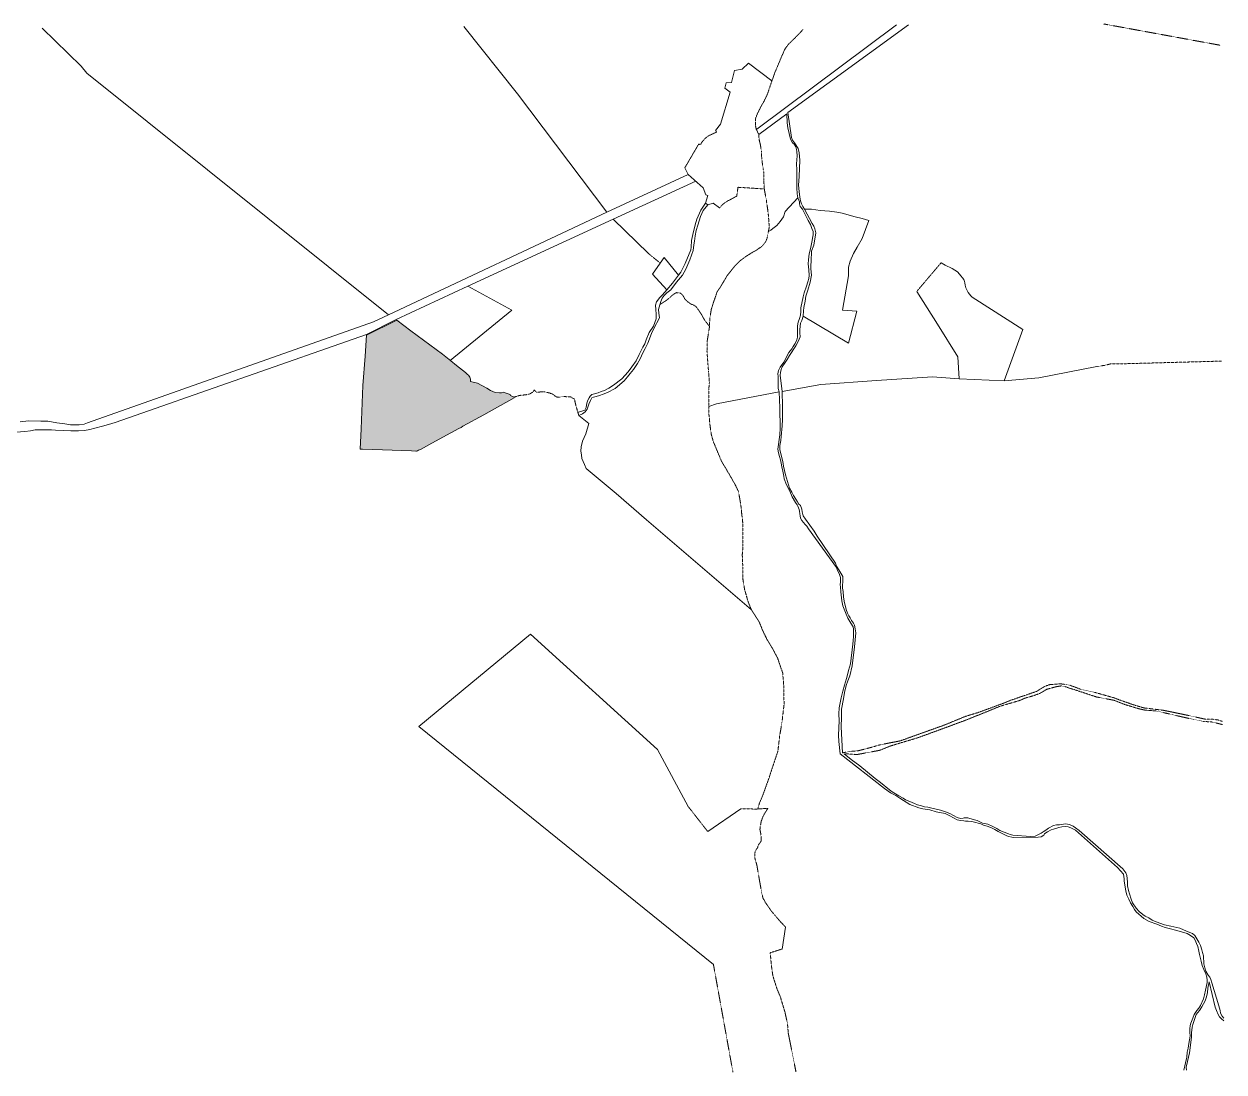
# Model space of a CAD drawing. Header units: millimetres. Extents: x 456 to 8518, y 941 to 6066.
# Drawn here: x 3234 to 8518, y 1450 to 6066 of the extents above; entities that cross this region are included whole.
import ezdxf

# ---------------------------------------------------------------- set-up
doc = ezdxf.new("R2010")
doc.units = ezdxf.units.MM
doc.linetypes.add('HIDDEN', pattern=[0.375, 0.25, -0.125])
for name, color, linetype in [('2', 1, 'Continuous'), ('3', 7, 'Continuous'), ('CIRCULO PI', 2, 'Continuous'), ('CVL_CUADCON_TIT', 1, 'Continuous')]:
    doc.layers.add(name, color=color, linetype=linetype)

msp = doc.modelspace()

# ---------------------------------------------------------------- hatches: boundary and pattern name
at = {"layer": 'CIRCULO PI', "true_color": 0x000000}
h = msp.add_hatch(color=18, dxfattribs=at)
h.dxf.hatch_style = 1
h.paths.add_polyline_path([(5375.9086, 4429.5621), (5375.5801, 4434.5076), (5344.5939, 4444.0726), (5337.0867, 4441.4309), (5327.2734, 4441.1855), (5308.7269, 4442.9659), (5298.7099, 4447.8819), (5288.8688, 4452.3337), (5271.9364, 4463.1051), (5231.3875, 4485.0043), (5199.7202, 4491.8313), (5200.2396, 4501.5835), (5197.1897, 4510.6154), (5194.6529, 4514.8793), (5191.096, 4519.1651), (5187.0878, 4523.2534), (5178.4593, 4531.133), (5139.059, 4562.3484), (5113.8407, 4582.8756), (5076.6317, 4612.708), (4937.149, 4714.6958), (4875.7958, 4762.3462), (4741.7929, 4696.2788), (4736.4511, 4603.5219), (4726.3586, 4473.9215), (4718.1793, 4283.2176), (4713.8832, 4194.1215), (4724.3477, 4193.5707), (4812.4148, 4190.6364), (4941.1864, 4185.8806), (4959.3265, 4185.4657), (4961.8092, 4185.452), (4966.3544, 4186.358), (4971.8581, 4188.5956), (4980.4256, 4192.6676), (5030.6712, 4220.254), (5113.8697, 4265.7088), (5149.3254, 4285.156), (5159.4278, 4289.6468), (5166.6476, 4294.6136), (5258.7002, 4345.1451), (5393.3006, 4419.2204), (5393.22, 4420.8654), (5392.6692, 4422.6486)])

# ---------------------------------------------------------------- linework, layer by layer
at = {"layer": '2', "color": 1, "linetype": 'Continuous', "lineweight": 5}
for p, q in [((7128.6485, 6063.1654), (6597.5595, 5677.0004)), ((6592.7655, 5671.1294), (6469.8075, 5579.9824)), ((6143.8575, 5432.5934), (6159.3115, 5404.1924)), ((6192.3895, 5374.7704), (5829.1235, 5206.4404)), ((6234.7555, 5277.5494), (6245.2185, 5269.9834)), ((5829.1235, 5206.4404), (5188.4885, 4911.6754)), ((5829.1235, 5206.4404), (5983.7345, 5055.5844)), ((4873.2525, 4764.3214), (5188.4885, 4911.6754)), ((7351.4615, 4503.8224), (7550.2235, 4493.9934)), ((6244.8335, 2509.7134), (6391.3735, 2609.3764)), ((6572.3405, 1992.0984), (6587.7825, 2089.0044))]:
    msp.add_line(p, q, dxfattribs=at)
for points in [[(3314.7375, 6048.5004), (3485.4575, 5880.3764), (3510.2825, 5850.0194), (4839.5925, 4784.7194)], [(5170.6245, 6055.6364), (5407.1415, 5759.1094), (5801.2425, 5238.0514)], [(7075.8015, 6062.9614), (6460.5205, 5603.8184), (6458.4965, 5602.2824)], [(6279.6395, 5597.4824), (6300.5645, 5625.8054), (6343.4455, 5766.8254), (6319.7105, 5784.4824), (6325.9335, 5806.6254), (6349.0445, 5808.7864), (6362.9655, 5861.4664), (6396.7235, 5867.7524), (6424.2695, 5893.5704), (6527.3795, 5815.8714)], [(6641.6815, 5301.1444), (6638.2795, 5318.1514), (6637.8705, 5344.5784), (6636.6745, 5375.3204), (6636.7745, 5401.7494), (6636.6425, 5424.3654), (6636.4895, 5450.5394), (6638.3125, 5486.3804), (6636.6835, 5504.1594), (6635.8635, 5514.0664), (6632.4965, 5524.9744), (6625.3125, 5536.8784), (6618.6655, 5543.7034), (6609.1775, 5558.6434), (6598.2115, 5608.8994), (6594.7815, 5630.4804), (6592.7655, 5671.1294)], [(6597.5595, 5677.0004), (6614.2155, 5566.0414), (6618.6005, 5554.8844), (6627.3075, 5543.2424), (6643.4625, 5518.1744), (6646.8805, 5498.6254), (6651.1295, 5467.1374), (6647.2285, 5395.4544), (6645.1725, 5356.0534), (6647.1085, 5329.1274), (6649.7945, 5304.2384), (6653.7025, 5287.7424), (6658.0995, 5274.5524), (6664.2705, 5262.1344), (6670.9435, 5250.7354)], [(6159.3115, 5404.1924), (5801.2425, 5238.0514), (4839.5925, 4784.7194), (4773.4525, 4754.1134), (3513.1895, 4309.0424), (3498.7395, 4303.3724), (3477.6615, 4301.2224), (3460.1325, 4300.6174), (3438.5295, 4301.5144), (3413.6075, 4304.9344), (3379.2725, 4310.3354), (3339.3435, 4316.4674), (3308.5935, 4317.3144), (3253.9565, 4318.2824), (3216.6265, 4314.5184)], [(6159.3115, 5404.1924), (6225.4665, 5345.3484), (6236.3205, 5314.1514), (6244.9755, 5311.4034), (6234.7555, 5277.5494)], [(6641.6815, 5301.1444), (6586.6425, 5240.6134), (6578.3955, 5216.9344), (6564.2865, 5196.2724), (6548.8895, 5178.6534), (6531.1795, 5165.5954), (6522.5805, 5158.6864), (6511.9485, 5151.7664)], [(6559.2695, 4446.0784), (6554.8595, 4461.5554), (6555.7805, 4477.8244), (6555.1895, 4492.0514), (6554.8095, 4513.6494), (6553.4685, 4525.5864), (6556.1765, 4540.5944), (6563.2045, 4555.3724), (6580.0995, 4577.5744), (6602.4725, 4618.8654), (6614.8235, 4635.9594), (6621.8785, 4646.1634), (6629.6765, 4659.6754), (6637.4585, 4675.9824), (6640.4425, 4687.1794), (6640.7525, 4720.9794), (6640.6595, 4736.9884), (6643.6105, 4753.7774), (6649.3655, 4769.0564), (6653.8555, 4783.3114), (6654.5195, 4800.0874), (6654.6835, 4815.5904), (6665.5735, 4865.2034), (6670.0445, 4882.7624), (6679.2815, 4911.0214), (6685.5145, 4931.3854), (6689.4995, 4945.1304), (6691.1965, 4959.1164), (6690.8005, 4983.5094), (6687.8525, 5009.6684), (6688.7615, 5027.9694), (6691.9145, 5053.6534), (6697.8825, 5076.0494), (6700.5925, 5090.5494), (6705.0405, 5112.1744), (6706.7535, 5123.3644), (6709.7165, 5138.1204), (6709.1245, 5152.3474), (6703.9645, 5165.7874), (6697.5095, 5183.2864), (6687.2465, 5200.2554), (6669.7545, 5236.7524), (6662.8125, 5250.6914), (6651.8155, 5262.8284), (6649.4645, 5273.7424), (6648.3925, 5283.3924), (6641.6815, 5301.1444)], [(6245.2185, 5269.9834), (6225.0345, 5245.2214), (6212.4845, 5218.7234), (6202.0355, 5180.5474), (6194.2975, 5156.8714), (6189.8645, 5132.7054), (6186.9525, 5109.3104), (6183.2345, 5093.2804), (6180.0765, 5068.3584), (6165.8335, 5027.3664), (6148.0275, 4987.1174), (6133.1895, 4960.8604), (6106.6895, 4929.9654), (6081.7355, 4895.5204), (6065.2965, 4882.2154), (6052.9115, 4870.9654), (6043.5845, 4858.2084), (6038.3335, 4843.6944), (6033.8385, 4830.2014), (6028.6285, 4808.5724), (6029.2255, 4793.3284), (6031.3255, 4781.9044), (6031.8905, 4772.2504), (6008.0275, 4724.8524), (5996.9725, 4703.4444), (5980.4505, 4660.9154), (5969.1515, 4637.7274), (5959.8635, 4618.3634), (5946.8085, 4591.3544), (5935.2375, 4571.2144), (5917.3515, 4544.6874), (5903.9885, 4526.8244), (5891.6245, 4512.0174), (5877.2425, 4494.6574), (5837.0395, 4460.6374), (5803.0885, 4443.9314), (5784.3275, 4436.7124), (5767.8475, 4430.5224), (5753.8975, 4426.1254), (5742.2255, 4423.2654), (5735.1355, 4419.1604), (5728.3415, 4407.6874), (5722.0775, 4392.6594), (5714.3335, 4369.7454), (5705.5125, 4357.4994), (5693.3585, 4350.0624), (5677.1445, 4341.8414)], [(6234.7555, 5277.5494), (6214.8625, 5246.6904), (6197.3095, 5206.6964), (6189.3245, 5181.7484), (6179.6595, 5139.7644), (6173.9705, 5113.3044), (6171.6055, 5083.0514), (6169.8925, 5071.8604), (6145.3435, 5011.4974), (6126.7655, 4973.0224), (6115.9125, 4960.5104)], [(6245.2185, 5269.9834), (6268.5525, 5277.2274), (6297.3895, 5256.0404)], [(6665.0595, 4779.3074), (6864.2055, 4660.2094), (6901.4915, 4801.9604), (6838.4525, 4805.9324), (6865.0135, 4956.7734), (6864.1455, 4974.8114), (6864.2775, 4995.6504), (6872.7605, 5022.3794), (6887.3045, 5055.4954), (6902.6395, 5083.7884), (6924.2695, 5121.7714), (6954.3015, 5200.4614), (6925.2835, 5209.1954), (6894.4925, 5216.9024), (6836.9735, 5232.8484), (6813.0625, 5237.2904), (6781.0165, 5242.4504), (6739.8385, 5244.7634), (6701.9465, 5250.1444), (6670.9435, 5250.7354)], [(6670.9435, 5250.7354), (6704.3405, 5188.4064), (6711.5275, 5175.9944), (6716.1695, 5164.3304), (6721.0965, 5147.3314), (6712.2705, 5092.3924), (6702.5185, 5065.4014), (6700.2325, 5021.6804), (6698.8215, 5002.3594), (6698.6385, 4990.1604), (6700.0115, 4972.6334), (6701.8615, 4960.4454), (6696.2025, 4928.6494), (6685.2235, 4894.2824), (6677.4985, 4868.3194), (6673.3095, 4845.9334), (6667.6285, 4817.9484), (6666.7015, 4802.6964), (6665.0595, 4779.3074)], [(6064.9605, 4896.1904), (6002.3045, 4964.9654), (6035.8185, 5013.1794), (6052.4465, 5037.4134), (6115.9125, 4960.5104)], [(7550.2235, 4493.9934), (7632.2455, 4720.1064), (7409.5825, 4863.2174), (7403.9535, 4869.7934), (7391.9325, 4883.1954), (7387.0505, 4892.5704), (7382.1515, 4904.7414), (7378.0235, 4915.3914), (7376.4315, 4926.8184), (7375.1275, 4932.6564), (7372.2865, 4940.5184), (7353.0885, 4964.5534), (7344.9015, 4974.1644), (7320.6735, 4989.2784), (7290.5995, 5004.8674), (7272.5005, 5014.6784)], [(6115.9125, 4960.5104), (6090.2045, 4924.5374), (6064.9605, 4896.1904)], [(5188.4885, 4911.6754), (5381.9645, 4806.2684), (5111.4019, 4584.8309)], [(6064.9605, 4896.1904), (6045.5285, 4873.4664), (6034.6725, 4861.4624), (6019.2805, 4842.8264), (6015.0445, 4828.5724), (6016.4295, 4809.0124), (6017.5645, 4788.6894), (6017.6845, 4768.1064), (6006.1865, 4735.5154), (5987.2925, 4707.7114), (5974.2725, 4674.6034), (5967.2535, 4658.3014), (5959.4635, 4643.2644), (5943.6435, 4611.1584), (5929.3255, 4582.8714), (5911.4425, 4555.8354), (5895.0485, 4534.9074), (5866.0095, 4503.7434), (5829.5865, 4475.0804), (5810.0945, 4462.5214), (5789.8235, 4452.7524), (5775.8755, 4448.1014), (5761.9355, 4442.1794), (5735.0495, 4433.8984), (5727.2135, 4426.7404), (5722.6775, 4420.3624), (5716.3875, 4409.6544), (5712.9095, 4396.1664), (5708.9565, 4376.8314), (5703.1805, 4365.1094), (5671.9875, 4354.7724)], [(7351.4615, 4503.8224), (7346.8335, 4600.1084), (7257.3085, 4744.7174), (7164.9955, 4888.0394)], [(4873.2525, 4764.3214), (4741.978, 4699.4935), (3635.6485, 4311.7524), (3605.9735, 4302.4394), (3579.8425, 4295.4344), (3545.3415, 4285.8414), (3524.5375, 4280.3894), (3500.4255, 4275.6824), (3474.5135, 4274.7764), (3440.2155, 4273.8244), (3372.3485, 4277.7694), (3354.8055, 4279.4514), (3335.7475, 4279.6004), (3283.9155, 4279.0594), (3262.0915, 4274.1104), (3238.2195, 4271.9454), (2324.6455, 4201.0784)], [(6665.0595, 4779.3074), (6659.0725, 4760.2154), (6653.8035, 4748.7514), (6651.3395, 4735.5234), (6650.6755, 4718.7474), (6650.7515, 4705.7874), (6651.3575, 4689.0194), (6642.5895, 4667.6244), (6632.5345, 4649.0174), (6605.3405, 4606.4294), (6594.0105, 4588.5784), (6582.9295, 4571.4904), (6572.0915, 4556.4374), (6568.3455, 4545.2354), (6565.1255, 4530.9874), (6564.1765, 4519.5464), (6573.2315, 4448.4424)], [(7550.2235, 4493.9934), (7702.3465, 4507.7944), (7958.4415, 4557.2394)], [(6573.2315, 4448.4424), (6742.2885, 4477.8384), (6987.8945, 4495.9674), (7235.0325, 4512.8354), (7351.4615, 4503.8224)], [(6249.9005, 4381.8544), (6283.8825, 4393.2234), (6559.2695, 4446.0784)], [(6828.7805, 2852.1924), (6822.3705, 2905.5224), (6821.1865, 2934.2324), (6823.1015, 2997.7734), (6821.6515, 3028.5134), (6823.0245, 3054.4414), (6832.9345, 3097.9514), (6839.6165, 3128.4824), (6846.5765, 3154.9494), (6855.3035, 3183.4594), (6860.2895, 3199.7514), (6865.5125, 3219.0934), (6872.9615, 3248.8664), (6884.1495, 3334.5674), (6885.5755, 3351.3474), (6886.2385, 3368.3774), (6886.4175, 3381.3384), (6886.3025, 3400.9054), (6885.2255, 3411.3184), (6875.7275, 3427.7834), (6862.3915, 3448.8014), (6853.8995, 3467.0514), (6839.4555, 3503.8194), (6835.5195, 3525.1434), (6830.4545, 3565.7754), (6829.0645, 3586.0974), (6828.7465, 3597.0224), (6829.1895, 3608.2064), (6829.3845, 3618.3724), (6829.5765, 3629.0464), (6823.1255, 3645.7834), (6816.9475, 3659.4714), (6811.2835, 3672.1464), (6689.0805, 3843.0024), (6681.3935, 3853.8874), (6673.7225, 3862.2314), (6659.9005, 3879.4354), (6653.9985, 3889.3134), (6651.6465, 3900.4814), (6650.3225, 3909.6224), (6649.4965, 3920.5454), (6647.4165, 3928.6654), (6641.2375, 3942.3544), (6638.4025, 3949.1994), (6630.9765, 3959.0694), (6616.3475, 3983.8924), (6606.2905, 4008.9944), (6592.1525, 4036.8704), (6582.0905, 4062.9894), (6579.4815, 4074.6644), (6575.0275, 4097.5104), (6570.5985, 4116.2914), (6568.2185, 4132.2874), (6565.3415, 4146.2484), (6561.6925, 4161.9834), (6556.5215, 4177.2024), (6553.8865, 4193.1974), (6561.8975, 4257.2804), (6563.5055, 4286.5134), (6562.9875, 4375.1984), (6559.2695, 4446.0784)], [(6573.2315, 4448.4424), (6574.8835, 4383.1424), (6574.0345, 4354.4214), (6574.7225, 4323.6774), (6573.3535, 4296.9864), (6568.2925, 4249.9464), (6566.1125, 4231.6374), (6562.9335, 4210.5274), (6562.0335, 4190.4474), (6575.2925, 4139.1874), (6578.9715, 4118.3704), (6587.0655, 4081.3134), (6605.1985, 4021.9494), (6614.9595, 4003.9604), (6622.6705, 3989.0094), (6632.6745, 3972.8014), (6639.8545, 3961.6594), (6646.7775, 3951.0244), (6653.1655, 3944.9614), (6659.3585, 3928.7314), (6661.4515, 3918.3244), (6665.6215, 3900.5584), (6675.1075, 3886.1264), (6713.0305, 3831.9534), (6726.8775, 3810.4304), (6807.3625, 3690.9294), (6812.2615, 3678.7584), (6822.7785, 3661.7904), (6839.7215, 3632.1524), (6840.2965, 3620.7194), (6839.3425, 3610.0414), (6838.1615, 3594.7874), (6837.9835, 3581.8264), (6840.6085, 3567.3564), (6843.0425, 3542.2114), (6846.9975, 3517.5834), (6851.1615, 3500.8344), (6854.2865, 3487.8914), (6860.2295, 3470.8984), (6866.3935, 3459.7514), (6872.5465, 3450.3824), (6878.7095, 3439.2354), (6886.1465, 3427.5864), (6891.2845, 3417.9584), (6894.4265, 3402.2204), (6897.3225, 3384.9564), (6891.8375, 3323.4284), (6881.6545, 3239.7664), (6871.2395, 3195.7454), (6861.7175, 3172.8224), (6854.9765, 3152.4554), (6847.0235, 3121.9164), (6842.1005, 3094.6984), (6833.7335, 3048.1474), (6833.9395, 3012.8264), (6831.8985, 2970.8844), (6837.9055, 2856.0554)], [(6437.3235, 3486.0954), (5975.0875, 3883.0194), (5841.7755, 3998.1624), (5709.7605, 4108.7374), (5702.7995, 4125.9794), (5690.9545, 4152.8504), (5688.5735, 4168.8474), (5686.7045, 4184.3384), (5687.8575, 4204.4204), (5694.0705, 4228.3424), (5707.5995, 4261.1984), (5721.8135, 4307.2734), (5677.1445, 4341.8414)], [(6270.1115, 1923.5944), (4972.6615, 2972.0434), (5464.5015, 3379.0694), (6023.6935, 2870.3594), (6158.8135, 2619.7804)], [(8341.4405, 1457.9404), (8349.3745, 1491.3904), (8354.3135, 1515.8134), (8356.7255, 1537.9354), (8359.9225, 1555.9954), (8363.8675, 1576.6014), (8366.5725, 1592.1174), (8369.7715, 1609.9234), (8368.4205, 1623.6394), (8367.8145, 1640.4074), (8369.5105, 1654.6474), (8371.7315, 1665.8414), (8380.4975, 1687.7444), (8387.0085, 1704.0444), (8398.3445, 1720.8784), (8407.9345, 1732.1134), (8414.7275, 1743.5864), (8428.7875, 1772.6334), (8433.0015, 1790.6994), (8436.9495, 1810.7974), (8444.6325, 1844.1294), (8444.8195, 1855.5654), (8443.2205, 1868.2634), (8438.5635, 1882.4684), (8429.5545, 1902.2394), (8422.0825, 1919.9874), (8417.1495, 1938.0024), (8410.8725, 1968.4624), (8407.4875, 1982.4204), (8403.3055, 2002.4724), (8397.8865, 2016.6734), (8390.9425, 2030.8664), (8384.7855, 2040.9974), (8370.4965, 2051.0824), (8355.4485, 2060.6564), (8310.1435, 2073.6204), (8277.0555, 2083.0934), (8259.4995, 2087.0624), (8243.7095, 2093.3284), (8223.0825, 2101.0924), (8188.1965, 2113.8594), (8165.5065, 2126.6944), (8132.0515, 2155.4794), (8124.6215, 2165.8574), (8116.9235, 2178.7754), (8106.6645, 2194.9824), (8098.6935, 2211.2014), (8090.9655, 2229.2014), (8086.2815, 2247.9804), (8080.7495, 2281.4944), (8079.1595, 2292.6664), (8078.5985, 2301.8124), (8076.4515, 2321.3674), (8049.5935, 2351.7134), (7864.4195, 2514.8524), (7852.4385, 2521.3934), (7843.7715, 2526.1744), (7832.0585, 2530.4294), (7818.5855, 2531.3714), (7804.3605, 2530.5304), (7790.6605, 2526.8974), (7768.0825, 2520.6734), (7757.4305, 2517.3104), (7741.4785, 2507.5664), (7734.1325, 2503.7134), (7728.0625, 2498.8514), (7724.2785, 2494.2564), (7713.1415, 2486.8254), (7700.1975, 2484.2124), (7591.9575, 2483.3604), (7583.8205, 2484.3324), (7571.0985, 2487.3114), (7561.9305, 2490.8184), (7523.9625, 2509.1594), (7509.4275, 2517.9734), (7494.8935, 2526.5334), (7474.7825, 2533.0294), (7460.0135, 2538.2834), (7447.7905, 2542.7904), (7413.9415, 2552.0054), (7405.5465, 2553.7384), (7391.8185, 2554.9334), (7380.6325, 2555.8874), (7371.9895, 2556.6024), (7358.2605, 2557.7974), (7343.5045, 2561.0194), (7310.8725, 2579.3894), (7290.7445, 2588.6804), (7250.5495, 2596.8444), (7223.0575, 2605.3324), (7192.5415, 2609.4844), (7174.9795, 2614.4694), (7134.4965, 2628.4764), (7091.1395, 2655.9364), (7072.5225, 2667.5234), (7050.0865, 2680.3594), (7023.5545, 2698.5094), (6828.7805, 2852.1924)], [(8518.2775, 1687.7444), (8510.2875, 1696.8474), (8503.3495, 1710.0234), (8500.9995, 1720.9374), (8495.5435, 1741.4914), (8465.2235, 1842.4644), (8460.5635, 1857.1774), (8455.9265, 1868.0794), (8448.5055, 1876.9324), (8438.7485, 1894.4134), (8434.0915, 1908.6184), (8430.1745, 1926.6394), (8427.4255, 1962.2004), (8424.0375, 1976.6674), (8420.6675, 1988.0834), (8414.7125, 2007.1104), (8406.9995, 2022.5684), (8398.7835, 2037.0084), (8390.3115, 2051.9544), (8380.1015, 2059.7764), (8353.6105, 2070.8114), (8324.3165, 2083.3554), (8283.8615, 2092.5344), (8256.8955, 2097.9754), (8218.9495, 2112.5054), (8202.6445, 2119.7844), (8187.3415, 2129.6104), (8170.7875, 2136.1264), (8160.8335, 2143.6944), (8144.7465, 2157.0744), (8131.1895, 2172.5004), (8116.0615, 2195.7964), (8109.1125, 2211.0054), (8101.8585, 2234.8524), (8097.7035, 2250.0774), (8094.0265, 2270.6404), (8092.9085, 2287.9144), (8090.9665, 2315.8574), (8086.0675, 2328.0284), (8073.5145, 2345.4934), (7879.9215, 2514.4304), (7864.1035, 2525.5244), (7853.6375, 2533.5984), (7838.0935, 2541.1364), (7821.0525, 2544.0914), (7794.4035, 2538.6074), (7780.6805, 2539.0394), (7767.2325, 2535.6614), (7746.2115, 2523.8564), (7733.8055, 2516.1634), (7722.4205, 2507.7144), (7713.8115, 2502.5844), (7686.1935, 2489.2184), (7665.6225, 2487.3254), (7588.3395, 2493.7594), (7576.1265, 2496.4874), (7568.7415, 2499.2414), (7531.5525, 2514.7914), (7518.2955, 2522.3424), (7497.9045, 2533.1564), (7479.0455, 2542.7094), (7454.6305, 2546.3864), (7430.9315, 2557.9444), (7413.6295, 2561.9144), (7390.9715, 2569.4134), (7374.2015, 2569.3204), (7369.1245, 2568.5304), (7358.2045, 2567.4534), (7343.9545, 2570.9324), (7310.5605, 2589.2984), (7292.2235, 2596.5664), (7270.3255, 2604.3234), (7232.4205, 2611.9914), (7214.8585, 2616.9774), (7199.6035, 2618.4174), (7186.8755, 2622.4134), (7169.3165, 2626.8904), (7155.5635, 2632.4054), (7134.4165, 2642.1984), (7115.8275, 2648.9574), (7106.1285, 2656.2734), (7085.9905, 2667.3434), (7056.9205, 2684.9714), (7044.6765, 2693.0354), (7006.3735, 2725.3514), (6982.8965, 2742.5014), (6914.9785, 2798.5414), (6876.1865, 2827.5504), (6845.8045, 2852.2864)], [(8518.3265, 1675.2914), (8507.0605, 1683.8694), (8499.1315, 1692.7204), (8491.9545, 1703.3534), (8484.9905, 1721.1034), (8479.3115, 1736.3194), (8453.0005, 1846.9714), (8447.5715, 1819.4954), (8445.1385, 1800.9314), (8441.1905, 1780.8344), (8434.6835, 1763.7724), (8420.8605, 1737.7754), (8410.7935, 1721.2014), (8396.4115, 1703.8424), (8381.6785, 1659.5434), (8377.4305, 1647.3224), (8375.7965, 1622.4094), (8375.3975, 1603.8564), (8365.8935, 1534.4284), (8357.4785, 1496.0094), (8352.2865, 1471.3314), (8353.1275, 1457.9854)]]:
    msp.add_lwpolyline(points, dxfattribs=at)
at = {"layer": '3', "color": 1, "linetype": 'HIDDEN', "lineweight": 5}
for p, q in [((8501.3305, 5972.8984), (7989.7665, 6066.4764)), ((6458.4965, 5602.2824), (6469.8075, 5579.9824)), ((6035.8185, 5013.1794), (5983.7345, 5055.5844)), ((7272.5005, 5014.6784), (7164.9955, 4888.0394)), ((6158.8135, 2619.7804), (6244.8335, 2509.7134)), ((6391.3735, 2609.3764), (6465.5745, 2608.5154)), ((6355.7135, 1450.3304), (6270.1115, 1923.5944))]:
    msp.add_line(p, q, dxfattribs=at)
for points in [[(6664.2875, 6041.7794), (6628.4265, 6003.9714), (6600.8825, 5977.8984), (6585.5035, 5957.2294), (6573.4635, 5930.4804), (6541.8835, 5855.8484), (6527.3795, 5815.8714)], [(6527.3795, 5815.8714), (6515.8955, 5780.7384), (6506.3965, 5754.0034), (6493.3415, 5726.9944), (6479.2545, 5702.5214), (6463.9325, 5672.1954), (6455.4225, 5650.0404), (6454.8245, 5621.8294), (6458.4965, 5602.2824)], [(6279.6395, 5597.4824), (6283.2405, 5590.1324), (6264.7405, 5581.6444), (6247.5105, 5573.4174), (6233.8515, 5562.6684), (6220.2215, 5547.0914), (6216.7005, 5540.9734), (6213.6885, 5534.6034), (6205.2855, 5537.6064), (6143.3955, 5431.8044)], [(6469.8075, 5579.9824), (6471.2055, 5558.1354), (6476.9365, 5534.0254), (6481.4365, 5503.0474), (6482.5985, 5478.1504), (6485.2795, 5454.2774), (6489.2305, 5430.4114), (6492.1585, 5407.5574), (6491.8285, 5377.0604), (6494.0855, 5338.7004)], [(6494.5865, 5339.9744), (6378.1675, 5347.2084), (6372.5525, 5308.0424), (6347.4745, 5294.6894), (6331.7685, 5286.4714), (6324.1725, 5281.8554), (6312.7895, 5273.1524), (6306.7205, 5268.0364), (6297.3895, 5256.0404)], [(6494.0855, 5338.7004), (6503.0045, 5290.9754), (6509.3625, 5246.5394), (6512.2965, 5222.6684), (6513.9605, 5198.7894), (6515.8995, 5171.3554), (6511.9485, 5151.7664)], [(6511.9485, 5151.7664), (6508.0145, 5129.3814), (6500.7675, 5108.5034), (6484.1195, 5087.5734), (6458.5585, 5069.8984), (6442.6035, 5060.9154), (6412.9815, 5042.4554), (6387.6815, 5023.7644), (6362.4205, 4998.2124), (6330.6385, 4958.1394), (6303.4645, 4912.2474), (6286.3365, 4886.4864), (6271.3415, 4843.4574), (6260.6125, 4809.8544), (6253.9895, 4769.1584), (6252.9255, 4733.8294)], [(6252.9255, 4733.8294), (6231.4155, 4762.1724), (6215.4995, 4789.7834), (6202.4275, 4809.2784), (6192.1815, 4823.1984), (6180.7125, 4829.2344), (6170.2725, 4832.9884), (6153.4295, 4845.3474), (6143.4575, 4855.9654), (6134.2085, 4873.4484), (6122.4705, 4881.7694), (6105.9465, 4883.2024), (6091.0115, 4873.4634), (6081.6625, 4864.5174), (6060.1655, 4847.1184), (6048.7735, 4839.9404), (6033.8385, 4830.2014)], [(6252.9255, 4733.8294), (6243.1195, 4672.5314), (6241.6155, 4625.5114), (6245.4775, 4573.4374), (6248.4875, 4536.6064), (6252.3305, 4487.8364), (6249.4595, 4457.3264), (6249.3845, 4426.5764), (6249.9005, 4381.8544)], [(8506.8325, 4581.6144), (8087.7015, 4570.1514), (8021.6385, 4569.7864), (7992.2035, 4563.0164), (7958.4415, 4557.2394)], [(5392.5864, 4422.9168), (5416.6855, 4430.3604), (5433.4455, 4432.2314), (5454.2675, 4434.6344), (5462.8855, 4438.2394), (5474.5365, 4444.6564), (5480.8295, 4454.8564), (5490.5425, 4444.9994), (5502.2335, 4444.5554), (5510.8595, 4446.8904), (5524.0715, 4446.9634), (5534.2485, 4444.7324), (5548.2465, 4440.9984), (5563.0155, 4435.4894), (5572.7175, 4427.6654), (5580.6175, 4423.6424), (5585.7075, 4422.4004), (5592.3135, 4422.4364), (5607.2855, 4425.8234), (5641.8565, 4423.4734), (5657.6615, 4414.6664), (5664.1755, 4387.0024), (5677.1445, 4341.8414)], [(6249.9005, 4381.8544), (6249.8345, 4349.5804), (6255.4925, 4294.4674), (6261.0505, 4256.6344), (6270.1255, 4225.4274), (6290.2285, 4177.0014), (6305.4305, 4140.9994), (6338.0225, 4086.0354), (6366.2635, 4036.3834), (6380.4085, 4007.2384), (6390.9275, 3946.5614), (6394.4425, 3910.2414), (6399.7945, 3864.0204), (6400.1115, 3766.4394), (6397.0295, 3728.5584), (6399.6845, 3665.5514), (6398.8925, 3627.1744), (6407.0625, 3576.9034), (6422.8895, 3521.0844), (6437.3235, 3486.0954)], [(6437.3235, 3486.0954), (6472.4575, 3430.8914), (6488.1855, 3391.8434), (6507.4705, 3352.8154), (6526.4525, 3322.1714), (6537.2385, 3302.6634), (6551.8825, 3275.2994), (6561.9645, 3245.8774), (6574.8885, 3208.3384), (6579.5185, 3155.2524), (6581.0415, 3068.6054), (6571.8465, 2989.7774), (6561.5245, 2929.7474), (6553.7845, 2862.8704), (6533.5565, 2802.2774), (6513.5815, 2741.9404), (6486.0775, 2665.5524), (6473.2865, 2636.7654), (6465.5745, 2608.5154)], [(8513.1105, 2994.1494), (8490.2125, 3001.3964), (8467.8365, 3004.0684), (8435.8185, 3004.3994), (8396.3825, 3013.0754), (8362.7985, 3020.5144), (8279.6075, 3037.8424), (8249.8435, 3043.7774), (8165.6775, 3053.9854), (8125.2055, 3065.9594), (8069.7005, 3085.2194), (8032.2675, 3098.9894), (7949.8025, 3122.4214), (7886.9615, 3136.0504), (7865.3135, 3144.5704), (7839.0855, 3154.0824), (7821.7895, 3157.0364), (7797.3775, 3160.2054), (7752.1675, 3156.9054), (7730.3575, 3149.6694), (7716.1775, 3141.2054), (7705.2915, 3134.2844), (7693.1385, 3126.8474), (7578.7705, 3087.5884), (7540.2375, 3072.1284), (7435.7745, 3033.6864), (7378.4495, 3016.3434), (7289.7305, 2979.5144), (7125.1655, 2920.6644), (7092.2025, 2908.7934), (7005.3985, 2892.0494), (6959.2325, 2878.5804), (6908.2345, 2865.5924), (6870.6485, 2862.0804), (6837.9055, 2856.0554)], [(8513.1665, 2980.1754), (8466.3835, 2991.8624), (8429.5245, 2994.4544), (8363.1265, 3007.8094), (8257.2805, 3032.1284), (8220.6425, 3040.3124), (8171.3255, 3044.1054), (8143.3385, 3050.3034), (8081.9925, 3068.7694), (8033.3485, 3087.8144), (7957.5445, 3102.1344), (7883.2045, 3126.6274), (7856.9835, 3135.1224), (7838.1465, 3140.8634), (7817.7765, 3148.1204), (7802.2585, 3151.0834), (7778.1425, 3147.1384), (7737.5525, 3135.9874), (7706.4075, 3117.2644), (7672.9335, 3105.8974), (7646.2955, 3098.6354), (7617.9075, 3086.5344), (7529.8865, 3060.6354), (7497.4425, 3046.9884), (7384.3815, 3001.3834), (7273.5805, 2960.3654), (7169.1155, 2922.1784), (7097.3305, 2900.9434), (7050.1525, 2886.4524), (7001.4795, 2867.1244), (6903.2505, 2848.7924), (6845.8045, 2852.2864)], [(6465.5745, 2608.5154), (6509.5145, 2611.8084), (6489.8825, 2579.6804), (6480.8735, 2555.9974), (6477.1765, 2536.4094), (6474.7395, 2518.6074), (6478.4025, 2500.5844), (6480.2895, 2482.0444), (6480.6175, 2469.3404), (6477.0975, 2462.9674), (6468.0225, 2450.4654), (6464.0365, 2436.9754), (6457.2215, 2429.0594), (6451.7255, 2413.0194), (6452.6105, 2391.9324), (6461.4295, 2361.2324), (6472.2185, 2297.7614), (6483.5155, 2234.2934), (6488.4505, 2216.0244), (6498.2115, 2198.0354), (6524.8635, 2159.3024), (6546.0985, 2134.5154), (6564.5205, 2112.7634), (6587.7825, 2089.0044)], [(6633.4385, 1451.3954), (6599.6665, 1620.7244), (6596.1125, 1663.6514), (6585.4115, 1712.1294), (6564.1585, 1783.4194), (6549.4765, 1817.3904), (6531.6105, 1874.4694), (6525.7815, 1915.3504), (6520.0935, 1975.5464), (6572.3405, 1992.0984)]]:
    msp.add_lwpolyline(points, dxfattribs=at)
at = {"layer": 'CVL_CUADCON_TIT', "color": 7, "lineweight": 0, "ltscale": 0.5, "flags": 128}
msp.add_lwpolyline([(4875.7958, 4762.3462), (4741.7929, 4696.2788), (4736.4511, 4603.5219), (4726.3586, 4473.9215), (4718.1793, 4283.2176), (4713.8832, 4194.1215), (4724.3477, 4193.5707), (4812.4148, 4190.6364), (4941.1864, 4185.8806), (4959.3265, 4185.4657), (4961.8092, 4185.452), (4966.3544, 4186.358), (4971.8581, 4188.5956), (4980.4256, 4192.6676), (5030.6712, 4220.254), (5113.8697, 4265.7088), (5149.3254, 4285.156), (5159.4278, 4289.6468), (5166.6476, 4294.6136), (5258.7002, 4345.1451), (5393.3006, 4419.2204), (5393.22, 4420.8654), (5392.6692, 4422.6486), (5375.9086, 4429.5621), (5375.5801, 4434.5076), (5344.5939, 4444.0726), (5337.0867, 4441.4309), (5327.2734, 4441.1855), (5308.7269, 4442.9659), (5298.7099, 4447.8819), (5288.8688, 4452.3337), (5271.9364, 4463.1051), (5231.3875, 4485.0043), (5199.7202, 4491.8313), (5200.2396, 4501.5835), (5197.1897, 4510.6154), (5194.6529, 4514.8793), (5191.096, 4519.1651), (5187.0878, 4523.2534), (5178.4593, 4531.133), (5139.059, 4562.3484), (5113.8407, 4582.8756), (5076.6317, 4612.708), (4937.149, 4714.6958), (4875.7958, 4762.3462)], dxfattribs=at)

doc.saveas('drawing.dxf')
